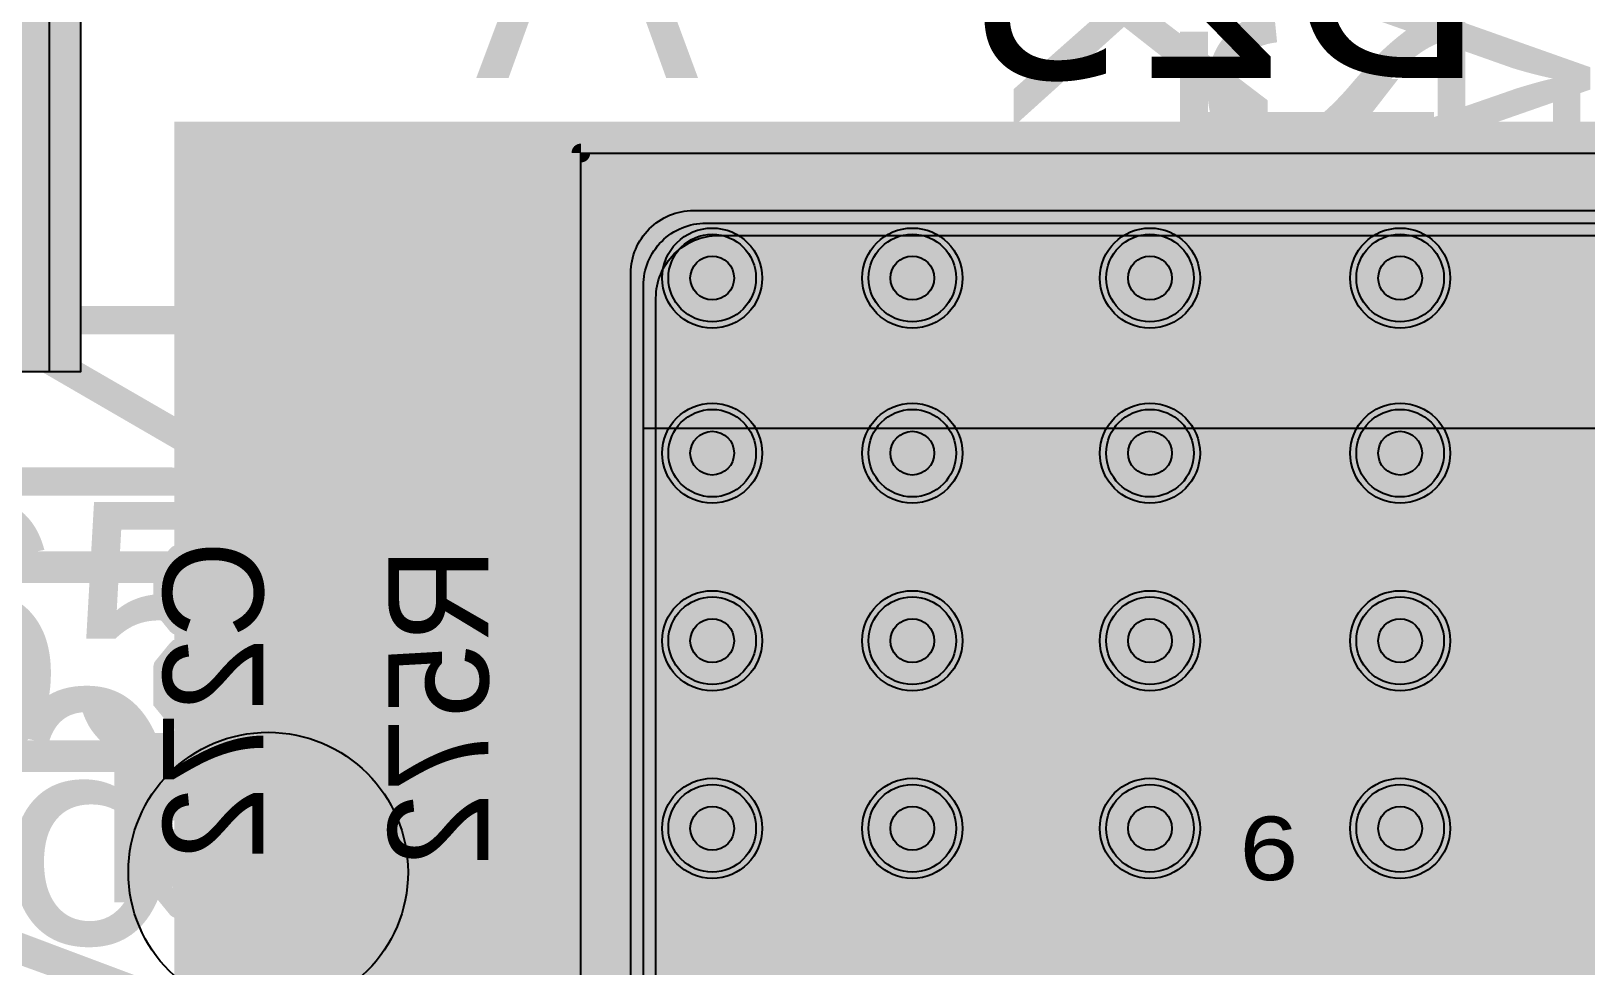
# Model space of a CAD drawing. Extents: x -28 to 199, y -61 to 255.
# Drawn here: x 21.35 to 33.79, y 210.5 to 217.97 of the extents above; entities that cross this region are included whole.
import ezdxf
from ezdxf.enums import TextEntityAlignment as Align

# ---------------------------------------------------------------- set-up
doc = ezdxf.new("R2010")
doc.units = 0
doc.header["$MEASUREMENT"] = 0
for name, color, linetype in [('ASSEMBLY_OUTLINES_BTM', 191, 'CONTINUOUS'), ('ASSEMBLY_OUTLINES_TOP', 102, 'CONTINUOUS'), ('ASSEMBLY_PART_NUMBERS_BTM', 191, 'CONTINUOUS'), ('ASSEMBLY_PART_NUMBERS_TOP', 102, 'CONTINUOUS'), ('ASSEMBLY_REF_DES_BTM', 191, 'CONTINUOUS'), ('DRILL_DRAWING', 21, 'CONTINUOUS'), ('GENERATED_SILKSCREEN_BTM', 255, 'CONTINUOUS'), ('PART_PADS_SMD_BTM', 10, 'CONTINUOUS'), ('PIN_NUMBERS_BTM', 8, 'CONTINUOUS'), ('PIN_NUMBERS_TOP', 8, 'CONTINUOUS'), ('PLACEMENT_OUTLINES_BTM', 222, 'CONTINUOUS'), ('PLANE_DATA_LAYER_2', 230, 'CONTINUOUS'), ('PLANE_DATA_LAYER_3', 81, 'CONTINUOUS'), ('PLANE_DATA_LAYER_TOP', 150, 'CONTINUOUS'), ('PLANE_SHAPES_LAYER_2', 230, 'CONTINUOUS'), ('PLANE_SHAPES_LAYER_3', 81, 'CONTINUOUS'), ('PLANE_SHAPES_LAYER_TOP', 150, 'CONTINUOUS'), ('SILKSCREEN_OUTLINES_BTM', 211, 'CONTINUOUS'), ('SILKSCREEN_REF_DES_BTM', 211, 'CONTINUOUS'), ('SOLDERMASK_PADS_BTM', 12, 'CONTINUOUS'), ('SOLDERPASTE_PADS_BTM', 12, 'CONTINUOUS'), ('TRACES_LAYER_BOTTOM', 10, 'CONTINUOUS'), ('VIA_HOLES_LAYER_2', 30, 'CONTINUOUS'), ('VIA_HOLES_LAYER_3', 30, 'CONTINUOUS'), ('VIA_HOLES_LAYER_BOTTOM', 30, 'CONTINUOUS'), ('VIA_HOLES_LAYER_TOP', 30, 'CONTINUOUS'), ('VIA_PADS_LAYER_2', 230, 'CONTINUOUS'), ('VIA_PADS_LAYER_3', 81, 'CONTINUOUS'), ('VIA_PADS_LAYER_BOTTOM', 10, 'CONTINUOUS'), ('VIA_PADS_LAYER_TOP', 150, 'CONTINUOUS')]:
    doc.layers.add(name, color=color, linetype=linetype)
doc.styles.add('COURIER_NEW', font='COUR.TTF')
doc.styles.add('VERDANA', font='verdana.TTF')
doc.styles.add('VERIBEST_GERBER_0', font='txt')

msp = doc.modelspace()

# ---------------------------------------------------------------- hatches: boundary and pattern name
at = {"layer": 'PLANE_DATA_LAYER_2'}
h = msp.add_hatch(color=256, dxfattribs=at)
h.paths.add_polyline_path([(41.75, 247.0762, -0.414213562373095), (41.6738, 247), (34.2809, 247, -0.414213562373095), (34.2047, 247.0762, -0.1307958477529878), (34.214781, 247.114078, 0.1307977825028739), (34.4, 247.809999), (34.4, 247.81, 0.9999999999999999), (31.6, 247.81), (31.6, 247.809999, 0.1307977825028742), (31.785219, 247.114078, -0.1307958477529818), (31.7953, 247.0762, -0.414213562373095), (31.7191, 247), (28.250008, 247, 0.414213562373095), (28.25, 246.999992), (28.25, 236.8262, -0.414213562373095), (28.1738, 236.75), (21.750008, 236.75, 0.414213562373095), (21.75, 236.749992), (21.75, 215.3262, -0.414213562373095), (21.6738, 215.25), (10.3262, 215.25, -0.414213562373095), (10.25, 215.3262), (10.25, 218.4238, -0.414213562373095), (10.3262, 218.5), (18.999992, 218.5, 0.414213562373095), (19, 218.500008), (19, 245.951731, -0.2172281016350346), (19.026232, 246.00926, 0.4559799258002442), (19.026232, 246.99074, -0.2172281016350346), (19, 247.048269), (19, 252.999992, 0.414213562373095), (18.999992, 253), (8.3262, 253, -0.414213562373095), (8.25, 253.0762), (8.25, 253.9238, -0.414213562373095), (8.3262, 254), (33.1738, 254, -0.414213562373095), (33.25, 253.9238), (33.25, 250.000008, 0.414213562373095), (33.250008, 250), (35.499121, 250, -0.816242622145859), (35.529028, 249.853714, 4.891402619281545), (36.470972, 249.853714, -0.816242622145859), (36.500879, 250), (38.499121, 250, -0.816242622145859), (38.529028, 249.853714, 4.891402619281545), (39.470972, 249.853714, -0.816242622145859), (39.500879, 250), (41.499121, 250, -0.816242622145859), (41.529028, 249.853714, 0.7138330854382425), (41.693277, 247.589862, -0.3403824249061749), (41.75, 247.516193)], flags=0)
h.paths.add_polyline_path([(12.5, 216.75, -0.9999999999999999), (15, 216.75, -0.9999999999999999)], flags=0)
h.paths.add_polyline_path([(23, 245.25, -0.9999999999999999), (25.5, 245.25, -0.9999999999999999)], flags=0)
at = {"layer": 'PLANE_DATA_LAYER_3'}
h = msp.add_hatch(color=256, dxfattribs=at)
h.paths.add_polyline_path([(43.5, 247.0762, -0.414213562373095), (43.4238, 247), (34.2809, 247, -0.414213562373095), (34.2047, 247.0762, -0.1307958477529878), (34.214781, 247.114078, 0.1307977825028739), (34.4, 247.809999), (34.4, 247.81, 0.9999999999999999), (31.6, 247.81), (31.6, 247.809999, 0.1307977825028742), (31.785219, 247.114078, -0.1307958477529818), (31.7953, 247.0762, -0.414213562373095), (31.7191, 247), (28.250008, 247, 0.414213562373095), (28.25, 246.999992), (28.25, 236.8262, -0.414213562373095), (28.1738, 236.75), (21.500008, 236.75, 0.414213562373095), (21.5, 236.749992), (21.5, 215.3262, -0.414213562373095), (21.4238, 215.25), (10.3262, 215.25, -0.414213562373095), (10.25, 215.3262), (10.25, 218.4238, -0.414213562373095), (10.3262, 218.5), (18.999992, 218.5, 0.414213562373095), (19, 218.500008), (19, 245.951731, -0.2172281016350346), (19.026232, 246.00926, 0.4559799258002442), (19.026232, 246.99074, -0.2172281016350346), (19, 247.048269), (19, 253.9238, -0.414213562373095), (19.0762, 254), (33.4238, 254, -0.414213562373095), (33.5, 253.9238), (33.5, 250.000008, 0.414213562373095), (33.500008, 250), (35.499121, 250, -0.816242622145859), (35.529028, 249.853714, 4.891402619281545), (36.470972, 249.853714, -0.816242622145859), (36.500879, 250), (38.499121, 250, -0.816242622145859), (38.529028, 249.853714, 4.891402619281545), (39.470972, 249.853714, -0.816242622145859), (39.500879, 250), (41.499121, 250, -0.816242622145859), (41.529028, 249.853714, 4.891402619281545), (42.470972, 249.853714, -0.816242622145859), (42.500879, 250), (43.4238, 250, -0.414213562373095), (43.5, 249.9238)], flags=0)
h.paths.add_polyline_path([(12.5, 216.75, -0.9999999999999999), (15, 216.75, -0.9999999999999999)], flags=0)
h.paths.add_polyline_path([(23, 245.25, -0.9999999999999999), (25.5, 245.25, -0.9999999999999999)], flags=0)
at = {"layer": 'PLANE_DATA_LAYER_TOP'}
h = msp.add_hatch(color=256, dxfattribs=at)
h.paths.add_polyline_path([(80, 232.365844, -0.1989099556854013), (79.977682, 232.311963), (76.210945, 228.545226, -0.1989133663345171), (76.157063, 228.522908), (59.914305, 228.522908, -0.198913366334503), (59.860423, 228.545226), (59.320177, 229.085472, 0.1989122151386104), (58.966624, 229.231919), (50.250273, 229.231919, 0.0837973501695308), (50.086168, 229.204221, -0.0837986131993937), (50.061158, 229.2), (49.753893, 229.2, -0.1385740107174436), (49.714013, 229.211269, 1.0804036103222296), (49.168413, 228.146495, -0.8191892513054791), (49.139002, 228), (48.689638, 228, -0.1756631756824748), (48.640808, 228.017701, 0.3625092994040223), (47.359192, 228.017701, -0.1756631756824748), (47.310362, 228), (47.000008, 228, 0.414213562373095), (47, 227.999992), (47, 225.568799, -0.1989099556854013), (46.977682, 225.514918), (45.792168, 224.329403, 0.1989122151386141), (45.645721, 223.97585), (45.645721, 222.741241, -0.7495331930101992), (45.505318, 222.700199, 3.4209104294883637), (45.505318, 221.299801, -0.7495331930101992), (45.645721, 221.258759), (45.645721, 216.903659, 0.1989122151386141), (45.792168, 216.550106), (46.977682, 215.364592, -0.1989099556853327), (47, 215.310711), (47, 208.3262, -0.414213562373095), (46.9238, 208.25), (40.250008, 208.25, 0.414213562373095), (40.25, 208.249992), (40.25, 207.509818, -0.1989099556853327), (40.227682, 207.455937), (39.293327, 206.521582, -0.1630063276675114), (39.250007, 206.5, 0.3431077501110799), (39.25, 206.499993, -0.163006327667525), (39.228418, 206.456673), (39.204184, 206.432439, 0.1989122151386036), (39.057737, 206.078886), (39.057737, 199.827847, -0.1989099556853499), (39.035419, 199.773966), (38.237431, 198.975978, -0.1989133663344342), (38.183549, 198.95366), (34.8262, 198.95366, -0.414213562373095), (34.75, 199.02986), (34.75, 206.499992, 0.414213562373095), (34.749992, 206.5), (34.317913, 206.5, -0.1960198588118564), (34.264635, 206.521722, 0.1960197135562124), (33.95, 206.65), (31.85, 206.65, 0.1960197135562153), (31.535365, 206.521722, -0.1960198588118564), (31.482087, 206.5), (30.017913, 206.5, -0.1960198588118564), (29.964635, 206.521722, 0.1960197135562153), (29.65, 206.65), (27.55, 206.65, 0.1960197135562138), (27.235365, 206.521722, -0.196019858811865), (27.182087, 206.5), (26.0762, 206.5, -0.414213562373095), (26, 206.5762), (26, 209.249992, 0.414213562373095), (25.999992, 209.25), (22.5762, 209.25, -0.414213562373095), (22.5, 209.3262), (22.5, 217.1738, -0.414213562373095), (22.5762, 217.25), (40.249992, 217.25, 0.414213562373095), (40.25, 217.250008), (40.25, 235.6738, -0.414213562373095), (40.3262, 235.75), (40.926501, 235.75, -0.3936083065980414), (41.00251, 235.679195, 0.9315311087574788), (42.99749, 235.679195, -0.3936083065980414), (43.073499, 235.75), (45.676501, 235.75, -0.3936083065980414), (45.75251, 235.679195, 0.9315311087574788), (47.74749, 235.679195, -0.3936083065980414), (47.823499, 235.75), (54.749992, 235.75, 0.414213562373095), (54.75, 235.750008), (54.75, 253.9238, -0.414213562373095), (54.8262, 254), (76.4238, 254, -0.414213562373095), (76.5, 253.9238), (76.5, 245.000008, 0.414213562373095), (76.500008, 245), (76.9238, 245, -0.414213562373095), (77, 244.9238), (77, 243.738669, -0.1989099556853327), (76.977682, 243.684788), (75.896687, 242.603793, -0.138572885290835), (75.860519, 242.583563, 0.3470511284967585), (75.4, 242.000001), (75.4, 241.999997, 0.8890740124386082), (76.583563, 241.860519, -0.1385728852907777), (76.603793, 241.896687), (77.853553, 243.146447, 0.1989122151386141), (78, 243.5), (78, 244.9238, -0.414213562373095), (78.0762, 245), (79.9238, 245, -0.414213562373095), (80, 244.9238)], flags=0)
h.paths.add_polyline_path([(43.11, 211.84, -0.9999999999999999), (45.709999999999994, 211.84, -0.9999999999999999)], flags=0)
h.paths.add_polyline_path([(43.11, 232.16, -0.9999999999999999), (45.709999999999994, 232.16, -0.9999999999999999)], flags=0)
h.paths.add_polyline_path([(70.36, 251.16, -0.9999999999999999), (72.96, 251.16, -0.9999999999999999)], flags=0)
h.paths.add_polyline_path([(75.85382, 232.201656, 1.5269321533254407), (77.798344, 234.14618, -0.3083936079367561), (77.75, 234.217106), (77.75, 236.85, 0.1989122151386141), (77.603553, 237.203553), (74.003793, 240.803313, -0.1385728852908702), (73.983563, 240.839481, 0.5290192293501887), (73.056188, 241.191725, -0.5447508126718748), (72.937635, 241.2401, 0.9111800432088785), (70.36, 241), (70.36, 240.999999, 0.7658860095707771), (72.783466, 240.345916, -0.5447523950639244), (72.911374, 240.351799, 0.1812054976169237), (73.260519, 240.116437, -0.1385728852908801), (73.296687, 240.096207), (76.727682, 236.665212, -0.1989099556853327), (76.75, 236.611331), (76.75, 234.217106, -0.3083936079367562), (76.701656, 234.14618, 0.2085264349626477), (75.85382, 233.298344, -0.30839360793669), (75.782894, 233.25), (73.57, 233.25, 0.1989122151386067), (73.216447, 233.103553), (72.190166, 232.077272, -0.292650029123305), (72.109912, 232.059663, 4.55738777888818), (72.879663, 231.289912, -0.0885792902101388), (72.874954, 231.316284), (72.874954, 231.316285, -0.1989099556854013), (72.897272, 231.370166), (73.754788, 232.227682, -0.1989133663345172), (73.80867, 232.25), (75.782894, 232.25, -0.30839360793669)], flags=0)
h = msp.add_hatch(color=256, dxfattribs=at)
h.paths.add_polyline_path([(43.5, 247.0762, -0.414213562373095), (43.4238, 247), (34.2809, 247, -0.414213562373095), (34.2047, 247.0762, -0.1307958477529878), (34.214781, 247.114078, 0.1307977825028739), (34.4, 247.809999), (34.4, 247.81, 0.9999999999999999), (31.6, 247.81), (31.6, 247.809999, 0.1307977825028742), (31.785219, 247.114078, -0.1307958477529818), (31.7953, 247.0762, -0.414213562373095), (31.7191, 247), (28.250008, 247, 0.414213562373095), (28.25, 246.999992), (28.25, 236.8262, -0.414213562373095), (28.1738, 236.75), (21.500008, 236.75, 0.414213562373095), (21.5, 236.749992), (21.5, 215.3262, -0.414213562373095), (21.4238, 215.25), (10.3262, 215.25, -0.414213562373095), (10.25, 215.3262), (10.25, 218.4238, -0.414213562373095), (10.3262, 218.5), (18.999992, 218.5, 0.414213562373095), (19, 218.500008), (19, 246.019917, -0.199968907865633), (19.022538, 246.074017, 0.416593850249483), (19.022538, 246.925983, -0.199968907865633), (19, 246.980083), (19, 249.9238, -0.414213562373095), (19.0762, 250), (35.645373, 250, -0.414213562373095), (35.721573, 249.9238, -0.3306629527582211), (35.667411, 249.850856, 6.7676794137703995), (36.332589, 249.850856, -0.3306629527582209), (36.278427, 249.9238, -0.414213562373095), (36.354627, 250), (38.645373, 250, -0.414213562373095), (38.721573, 249.9238, -0.3306629527582211), (38.667411, 249.850856, 6.7676794137703995), (39.332589, 249.850856, -0.3306629527582209), (39.278427, 249.9238, -0.414213562373095), (39.354627, 250), (41.645373, 250, -0.414213562373095), (41.721573, 249.9238, -0.3306629527582211), (41.667411, 249.850856, 6.7676794137703995), (42.332589, 249.850856, -0.3306629527582209), (42.278427, 249.9238, -0.414213562373095), (42.354627, 250), (43.4238, 250, -0.414213562373095), (43.5, 249.9238)], flags=0)
h.paths.add_polyline_path([(12.5, 216.75, -0.9999999999999999), (15, 216.75, -0.9999999999999999)], flags=0)
h.paths.add_polyline_path([(23, 245.25, -0.9999999999999999), (25.5, 245.25, -0.9999999999999999)], flags=0)
at = {"layer": 'PLANE_SHAPES_LAYER_2'}
msp.add_hatch(color=256, dxfattribs=at).paths.add_polyline_path([(26, 236.75), (21.75, 236.75), (21.75, 215.25), (10.25, 215.25), (10.25, 218.5), (19, 218.5), (19, 254), (26, 254)], flags=0)
h = msp.add_hatch(color=256, dxfattribs=at)
h.paths.add_polyline_path([(169.5, 129.25), (149.5, 129.25), (142.25, 122), (142.25, 90.5), (147.5, 90.5), (147.5, 80), (154, 80), (154, 69.25), (131.75, 69.25), (131.75, 73.25), (121.25, 73.25), (121.25, 81), (110.5, 81), (110.5, 125.75), (106.5, 125.75), (106.5, 128.75), (93.5, 128.75), (93.5, 120.25), (91.75, 120.25), (91.75, 121.5), (80, 121.5), (80, 118.25), (73.25, 118.25), (73.25, 124.5), (67.5, 124.5), (67.5, 128), (57.75, 128), (57.75, 120.25), (55.25, 120.25), (55.25, 121.5), (47.5, 121.5), (47.5, 119), (35, 119), (35, 134.75), (32.75, 134.75), (32.75, 159.75), (29.25, 159.75), (29.25, 175.25), (22.5, 175.25), (22.5, 195.25), (17.25, 195.25), (17.25, 198), (22.5, 198), (22.5, 216.5), (40.25, 216.5), (40.25, 235.5), (54.5, 235.5), (54.5, 254), (87.25, 254), (87.25, 236.25), (86.25, 236.25), (86.25, 228.75), (81, 228.75), (81, 218.75), (95.25, 218.75), (95.25, 194.5), (87, 194.5), (87, 172), (131.1, 172), (131.1, 208.75), (115.5, 208.75), (115.5, 213.75), (106.75, 213.75), (106.75, 218.75), (110.25, 222.25), (110.25, 226.25), (142.5, 226.25), (142.5, 221.5), (160.5, 221.5), (160.5, 240.75), (169.5, 240.75)])
h.paths.add_polyline_path([(35.5, 149.5), (41.75, 149.5), (41.75, 152), (39.25, 152), (39.25, 154), (37.75, 154), (37.75, 152), (35.5, 152)], flags=16)
h.paths.add_polyline_path([(37.5, 125.75), (37.5, 128.75), (42.75, 128.75), (42.75, 125.75)], flags=16)
h.paths.add_polyline_path([(52, 127.75), (52, 130.75), (54.25, 130.75), (54.25, 127.75)], flags=16)
h.paths.add_polyline_path([(50.75, 219.5), (50.75, 226.5), (71.75, 226.5), (71.75, 219.5)], flags=16)
h.paths.add_polyline_path([(66.5, 150.75), (66.5, 177.5), (72.25, 177.5), (72.25, 150.75)], flags=16)
h.paths.add_polyline_path([(47.25, 185.25), (73, 185.25), (73, 188.25), (70.25, 188.25), (70.25, 191), (47.25, 191)], flags=16)
h.paths.add_polyline_path([(84.5, 208), (84.5, 212.75), (85, 212.75), (85, 208)], flags=16)
h.paths.add_polyline_path([(61.5, 137.25), (87.75, 137.25), (87.75, 140.5), (84.75, 140.5), (84.75, 143), (61.5, 143)], flags=16)
h.paths.add_polyline_path([(88.75, 127), (88.75, 130), (91, 130), (91, 127)], flags=16)
h.paths.add_polyline_path([(85.5, 130.25), (85.5, 132.5), (91, 132.5), (91, 130.25)], flags=16)
h.paths.add_polyline_path([(108.75, 142.25), (135.75, 142.25), (135.75, 145.75), (132.25, 145.75), (132.25, 149), (108.75, 149)], flags=16)
h.paths.add_polyline_path([(114.25, 126.75), (140.75, 126.75), (140.75, 129.75), (137.25, 129.75), (137.25, 133), (114.25, 133)], flags=16)
h.paths.add_polyline_path([(155.25, 180.25), (166.25, 180.25), (166.25, 186.25), (152.25, 186.25), (152.25, 183), (155.25, 183)], flags=16)
at = {"layer": 'PLANE_SHAPES_LAYER_3'}
msp.add_hatch(color=256, dxfattribs=at).paths.add_polyline_path([(28.25, 236.75), (21.5, 236.75), (21.5, 215.25), (10.25, 215.25), (10.25, 218.5), (19, 218.5), (19, 254), (28.25, 254)], flags=0)
h = msp.add_hatch(color=256, dxfattribs=at)
h.paths.add_polyline_path([(169.5, 129.25), (149.5, 129.25), (142.25, 122), (142.25, 90.5), (147.5, 90.5), (147.5, 80), (154, 80), (154, 69.25), (131.75, 69.25), (131.75, 73.25), (121.25, 73.25), (121.25, 81), (110.5, 81), (110.5, 125.75), (106.5, 125.75), (106.5, 128.75), (93.5, 128.75), (93.5, 120.25), (91.75, 120.25), (91.75, 121.5), (80, 121.5), (80, 118.25), (73.25, 118.25), (73.25, 124.5), (67.5, 124.5), (67.5, 127.75), (58.25, 127.75), (58.25, 130.25), (88.75, 130.25), (88.75, 127), (91, 127), (91, 132.5), (55, 132.5), (55, 131.25), (52, 131.25), (52, 127.75), (55, 127.75), (55, 127.25), (57.75, 127.25), (57.75, 120.25), (55.25, 120.25), (55.25, 121.5), (47.5, 121.5), (47.5, 119), (35, 119), (35, 134.75), (32.75, 134.75), (32.75, 159.75), (29.25, 159.75), (29.25, 175.25), (22.5, 175.25), (22.5, 195.25), (17.25, 195.25), (17.25, 198), (22.5, 198), (22.5, 216.5), (40.25, 216.5), (40.25, 235.5), (54.5, 235.5), (54.5, 254), (87.25, 254), (87.25, 236.25), (86.25, 236.25), (86.25, 228.75), (81, 228.75), (81, 218.75), (95.25, 218.75), (95.25, 194.5), (87, 194.5), (87, 172), (131.1, 172), (131.1, 208.75), (115.5, 208.75), (115.5, 213.75), (106.75, 213.75), (106.75, 218.75), (110.25, 222.25), (110.25, 226.25), (142.5, 226.25), (142.5, 221.5), (160.5, 221.5), (160.5, 240.75), (169.5, 240.75)])
h.paths.add_polyline_path([(35.5, 149.5), (41.75, 149.5), (41.75, 152), (39.25, 152), (39.25, 154), (37.75, 154), (37.75, 152), (35.5, 152)], flags=16)
h.paths.add_polyline_path([(37.5, 125.75), (37.5, 128.75), (42.75, 128.75), (42.75, 125.75)], flags=16)
h.paths.add_polyline_path([(50.75, 219.5), (50.75, 226.5), (71.75, 226.5), (71.75, 219.5)], flags=16)
h.paths.add_polyline_path([(66.5, 150.75), (66.5, 177.5), (72.25, 177.5), (72.25, 150.75)], flags=16)
h.paths.add_polyline_path([(47.25, 185.25), (73, 185.25), (73, 188.25), (70.25, 188.25), (70.25, 191), (47.25, 191)], flags=16)
h.paths.add_polyline_path([(84.5, 208), (84.5, 212.75), (85, 212.75), (85, 208)], flags=16)
h.paths.add_polyline_path([(61.5, 137.25), (87.75, 137.25), (87.75, 140.5), (84.75, 140.5), (84.75, 143), (61.5, 143)], flags=16)
h.paths.add_polyline_path([(108.75, 142.25), (135.75, 142.25), (135.75, 145.75), (132.25, 145.75), (132.25, 149), (108.75, 149)], flags=16)
h.paths.add_polyline_path([(114.25, 126.75), (140.75, 126.75), (140.75, 129.75), (137.25, 129.75), (137.25, 133), (114.25, 133)], flags=16)
h.paths.add_polyline_path([(155.25, 180.25), (166.25, 180.25), (166.25, 186.25), (152.25, 186.25), (152.25, 183), (155.25, 183)], flags=16)
at = {"layer": 'PLANE_SHAPES_LAYER_TOP'}
msp.add_hatch(color=256, dxfattribs=at).paths.add_polyline_path([(26, 236.75), (21.5, 236.75), (21.5, 215.25), (10.25, 215.25), (10.25, 218.5), (19, 218.5), (19, 250), (26, 250)], flags=0)
at = {"layer": 'VIA_HOLES_LAYER_2'}
h = msp.add_hatch(color=256, dxfattribs=at)
edge = h.paths.add_edge_path()
edge.add_arc((26.8, 216), 0.175, 0, 360)
h = msp.add_hatch(color=256, dxfattribs=at)
edge = h.paths.add_edge_path()
edge.add_arc((28.4, 216), 0.175, 0, 360)
h = msp.add_hatch(color=256, dxfattribs=at)
edge = h.paths.add_edge_path()
edge.add_arc((30.3, 216), 0.175, 0, 360)
h = msp.add_hatch(color=256, dxfattribs=at)
edge = h.paths.add_edge_path()
edge.add_arc((32.3, 216), 0.175, 0, 360)
h = msp.add_hatch(color=256, dxfattribs=at)
edge = h.paths.add_edge_path()
edge.add_arc((26.8, 214.6), 0.175, 0, 360)
h = msp.add_hatch(color=256, dxfattribs=at)
edge = h.paths.add_edge_path()
edge.add_arc((28.4, 214.6), 0.175, 0, 360)
h = msp.add_hatch(color=256, dxfattribs=at)
edge = h.paths.add_edge_path()
edge.add_arc((30.3, 214.6), 0.175, 0, 360)
h = msp.add_hatch(color=256, dxfattribs=at)
edge = h.paths.add_edge_path()
edge.add_arc((32.3, 214.6), 0.175, 0, 360)
h = msp.add_hatch(color=256, dxfattribs=at)
edge = h.paths.add_edge_path()
edge.add_arc((26.8, 213.1), 0.175, 0, 360)
h = msp.add_hatch(color=256, dxfattribs=at)
edge = h.paths.add_edge_path()
edge.add_arc((28.4, 213.1), 0.175, 0, 360)
h = msp.add_hatch(color=256, dxfattribs=at)
edge = h.paths.add_edge_path()
edge.add_arc((30.3, 213.1), 0.175, 0, 360)
h = msp.add_hatch(color=256, dxfattribs=at)
edge = h.paths.add_edge_path()
edge.add_arc((32.3, 213.1), 0.175, 0, 360)
h = msp.add_hatch(color=256, dxfattribs=at)
edge = h.paths.add_edge_path()
edge.add_arc((26.8, 211.6), 0.175, 0, 360)
h = msp.add_hatch(color=256, dxfattribs=at)
edge = h.paths.add_edge_path()
edge.add_arc((28.4, 211.6), 0.175, 0, 360)
h = msp.add_hatch(color=256, dxfattribs=at)
edge = h.paths.add_edge_path()
edge.add_arc((30.3, 211.6), 0.175, 0, 360)
h = msp.add_hatch(color=256, dxfattribs=at)
edge = h.paths.add_edge_path()
edge.add_arc((32.3, 211.6), 0.175, 0, 360)
at = {"layer": 'VIA_HOLES_LAYER_3'}
h = msp.add_hatch(color=256, dxfattribs=at)
edge = h.paths.add_edge_path()
edge.add_arc((26.8, 216), 0.175, 0, 360)
h = msp.add_hatch(color=256, dxfattribs=at)
edge = h.paths.add_edge_path()
edge.add_arc((28.4, 216), 0.175, 0, 360)
h = msp.add_hatch(color=256, dxfattribs=at)
edge = h.paths.add_edge_path()
edge.add_arc((30.3, 216), 0.175, 0, 360)
h = msp.add_hatch(color=256, dxfattribs=at)
edge = h.paths.add_edge_path()
edge.add_arc((32.3, 216), 0.175, 0, 360)
h = msp.add_hatch(color=256, dxfattribs=at)
edge = h.paths.add_edge_path()
edge.add_arc((26.8, 214.6), 0.175, 0, 360)
h = msp.add_hatch(color=256, dxfattribs=at)
edge = h.paths.add_edge_path()
edge.add_arc((28.4, 214.6), 0.175, 0, 360)
h = msp.add_hatch(color=256, dxfattribs=at)
edge = h.paths.add_edge_path()
edge.add_arc((30.3, 214.6), 0.175, 0, 360)
h = msp.add_hatch(color=256, dxfattribs=at)
edge = h.paths.add_edge_path()
edge.add_arc((32.3, 214.6), 0.175, 0, 360)
h = msp.add_hatch(color=256, dxfattribs=at)
edge = h.paths.add_edge_path()
edge.add_arc((26.8, 213.1), 0.175, 0, 360)
h = msp.add_hatch(color=256, dxfattribs=at)
edge = h.paths.add_edge_path()
edge.add_arc((28.4, 213.1), 0.175, 0, 360)
h = msp.add_hatch(color=256, dxfattribs=at)
edge = h.paths.add_edge_path()
edge.add_arc((30.3, 213.1), 0.175, 0, 360)
h = msp.add_hatch(color=256, dxfattribs=at)
edge = h.paths.add_edge_path()
edge.add_arc((32.3, 213.1), 0.175, 0, 360)
h = msp.add_hatch(color=256, dxfattribs=at)
edge = h.paths.add_edge_path()
edge.add_arc((26.8, 211.6), 0.175, 0, 360)
h = msp.add_hatch(color=256, dxfattribs=at)
edge = h.paths.add_edge_path()
edge.add_arc((28.4, 211.6), 0.175, 0, 360)
h = msp.add_hatch(color=256, dxfattribs=at)
edge = h.paths.add_edge_path()
edge.add_arc((30.3, 211.6), 0.175, 0, 360)
h = msp.add_hatch(color=256, dxfattribs=at)
edge = h.paths.add_edge_path()
edge.add_arc((32.3, 211.6), 0.175, 0, 360)
at = {"layer": 'VIA_HOLES_LAYER_BOTTOM'}
h = msp.add_hatch(color=256, dxfattribs=at)
edge = h.paths.add_edge_path()
edge.add_arc((26.8, 216), 0.175, 0, 360)
h = msp.add_hatch(color=256, dxfattribs=at)
edge = h.paths.add_edge_path()
edge.add_arc((28.4, 216), 0.175, 0, 360)
h = msp.add_hatch(color=256, dxfattribs=at)
edge = h.paths.add_edge_path()
edge.add_arc((30.3, 216), 0.175, 0, 360)
h = msp.add_hatch(color=256, dxfattribs=at)
edge = h.paths.add_edge_path()
edge.add_arc((32.3, 216), 0.175, 0, 360)
h = msp.add_hatch(color=256, dxfattribs=at)
edge = h.paths.add_edge_path()
edge.add_arc((26.8, 214.6), 0.175, 0, 360)
h = msp.add_hatch(color=256, dxfattribs=at)
edge = h.paths.add_edge_path()
edge.add_arc((28.4, 214.6), 0.175, 0, 360)
h = msp.add_hatch(color=256, dxfattribs=at)
edge = h.paths.add_edge_path()
edge.add_arc((30.3, 214.6), 0.175, 0, 360)
h = msp.add_hatch(color=256, dxfattribs=at)
edge = h.paths.add_edge_path()
edge.add_arc((32.3, 214.6), 0.175, 0, 360)
h = msp.add_hatch(color=256, dxfattribs=at)
edge = h.paths.add_edge_path()
edge.add_arc((26.8, 213.1), 0.175, 0, 360)
h = msp.add_hatch(color=256, dxfattribs=at)
edge = h.paths.add_edge_path()
edge.add_arc((28.4, 213.1), 0.175, 0, 360)
h = msp.add_hatch(color=256, dxfattribs=at)
edge = h.paths.add_edge_path()
edge.add_arc((30.3, 213.1), 0.175, 0, 360)
h = msp.add_hatch(color=256, dxfattribs=at)
edge = h.paths.add_edge_path()
edge.add_arc((32.3, 213.1), 0.175, 0, 360)
h = msp.add_hatch(color=256, dxfattribs=at)
edge = h.paths.add_edge_path()
edge.add_arc((26.8, 211.6), 0.175, 0, 360)
h = msp.add_hatch(color=256, dxfattribs=at)
edge = h.paths.add_edge_path()
edge.add_arc((28.4, 211.6), 0.175, 0, 360)
h = msp.add_hatch(color=256, dxfattribs=at)
edge = h.paths.add_edge_path()
edge.add_arc((30.3, 211.6), 0.175, 0, 360)
h = msp.add_hatch(color=256, dxfattribs=at)
edge = h.paths.add_edge_path()
edge.add_arc((32.3, 211.6), 0.175, 0, 360)
at = {"layer": 'VIA_HOLES_LAYER_TOP'}
h = msp.add_hatch(color=256, dxfattribs=at)
edge = h.paths.add_edge_path()
edge.add_arc((26.8, 216), 0.175, 0, 360)
h = msp.add_hatch(color=256, dxfattribs=at)
edge = h.paths.add_edge_path()
edge.add_arc((28.4, 216), 0.175, 0, 360)
h = msp.add_hatch(color=256, dxfattribs=at)
edge = h.paths.add_edge_path()
edge.add_arc((30.3, 216), 0.175, 0, 360)
h = msp.add_hatch(color=256, dxfattribs=at)
edge = h.paths.add_edge_path()
edge.add_arc((32.3, 216), 0.175, 0, 360)
h = msp.add_hatch(color=256, dxfattribs=at)
edge = h.paths.add_edge_path()
edge.add_arc((26.8, 214.6), 0.175, 0, 360)
h = msp.add_hatch(color=256, dxfattribs=at)
edge = h.paths.add_edge_path()
edge.add_arc((28.4, 214.6), 0.175, 0, 360)
h = msp.add_hatch(color=256, dxfattribs=at)
edge = h.paths.add_edge_path()
edge.add_arc((30.3, 214.6), 0.175, 0, 360)
h = msp.add_hatch(color=256, dxfattribs=at)
edge = h.paths.add_edge_path()
edge.add_arc((32.3, 214.6), 0.175, 0, 360)
h = msp.add_hatch(color=256, dxfattribs=at)
edge = h.paths.add_edge_path()
edge.add_arc((26.8, 213.1), 0.175, 0, 360)
h = msp.add_hatch(color=256, dxfattribs=at)
edge = h.paths.add_edge_path()
edge.add_arc((28.4, 213.1), 0.175, 0, 360)
h = msp.add_hatch(color=256, dxfattribs=at)
edge = h.paths.add_edge_path()
edge.add_arc((30.3, 213.1), 0.175, 0, 360)
h = msp.add_hatch(color=256, dxfattribs=at)
edge = h.paths.add_edge_path()
edge.add_arc((32.3, 213.1), 0.175, 0, 360)
h = msp.add_hatch(color=256, dxfattribs=at)
edge = h.paths.add_edge_path()
edge.add_arc((26.8, 211.6), 0.175, 0, 360)
h = msp.add_hatch(color=256, dxfattribs=at)
edge = h.paths.add_edge_path()
edge.add_arc((28.4, 211.6), 0.175, 0, 360)
h = msp.add_hatch(color=256, dxfattribs=at)
edge = h.paths.add_edge_path()
edge.add_arc((30.3, 211.6), 0.175, 0, 360)
h = msp.add_hatch(color=256, dxfattribs=at)
edge = h.paths.add_edge_path()
edge.add_arc((32.3, 211.6), 0.175, 0, 360)

# ---------------------------------------------------------------- linework, layer by layer
at = {"layer": 'ASSEMBLY_OUTLINES_BTM'}
msp.add_lwpolyline([(26.25, 206.5), (26.25, 214.8), (36.25, 214.8), (36.25, 206.5)], close=True, dxfattribs=at)
at = {"layer": 'ASSEMBLY_OUTLINES_TOP'}
msp.add_circle((23.25, 211.25), 1.118034, dxfattribs=at)
at = {"layer": 'GENERATED_SILKSCREEN_BTM'}
for points, const_width in [([(36.750005, 204.756176, 9.7912e-06), (36.749995, 204.756172), (36.749995, 216.999995), (25.750005, 216.999995), (25.750005, 204.750005), (27.185, 204.750005), (27.185, 204.749995), (25.75, 204.749995, -0.4142135624), (25.749995, 204.75), (25.749995, 217, -0.4142135624), (25.75, 217.000005), (36.75, 217.000005, -0.4142135624), (36.750005, 217), (36.750005, 204.756176)], 0.15), ([(36.750005, 204.75, -0.4142135624), (36.75, 204.749995), (35.29, 204.749995), (35.29, 204.750005), (36.749995, 204.750005), (36.749995, 216.999995), (25.750005, 216.999995), (25.750005, 204.750005), (27.21, 204.750005), (27.21, 204.749995), (25.75, 204.749995, -0.4142135624), (25.749995, 204.75), (25.749995, 217, -0.4142135624), (25.75, 217.000005), (36.75, 217.000005, -0.4142135624), (36.750005, 217), (36.750005, 204.75)], 0.1)]:
    msp.add_lwpolyline(points, format="xyb", dxfattribs=dict(at, const_width=const_width))
at = {"layer": 'GENERATED_SILKSCREEN_BTM', "const_width": 0.15}
for points in [[(23.2036, 213.6504), (23.094, 213.7848), (23.0916, 213.7888), (23.0884, 213.7896), (23.0852, 213.7912), (23.0812, 213.792), (22.5324, 213.792), (22.5284, 213.7912), (22.5252, 213.7896), (22.5236, 213.788), (22.522, 213.7872), (22.5196, 213.7848), (22.41, 213.6504), (22.4092, 213.648), (22.4084, 213.6456), (22.4076, 213.6448), (22.4068, 213.6416), (22.4068, 213.372), (22.4076, 213.368), (22.4084, 213.3664), (22.4092, 213.364), (22.41, 213.3616), (22.5196, 213.2264), (22.5236, 213.2232), (22.53, 213.2216), (22.534, 213.2224), (22.5388, 213.224), (22.542, 213.2264), (22.5452, 213.2304), (22.5476, 213.2344), (22.5484, 213.2384), (22.5484, 213.2424), (22.546, 213.2456), (22.4396, 213.3776), (22.4396, 213.636), (22.5404, 213.7592), (23.0732, 213.7592), (23.174, 213.636), (23.174, 213.3776), (23.0676, 213.2456), (23.066, 213.2424), (23.0652, 213.2384), (23.066, 213.2344), (23.0684, 213.2304), (23.0716, 213.2264), (23.0756, 213.224), (23.0796, 213.2224), (23.0852, 213.2216), (23.09, 213.2232), (23.094, 213.2264), (23.2036, 213.3616), (23.2052, 213.3648), (23.206, 213.3656), (23.206, 213.368), (23.2068, 213.3688), (23.2068, 213.3696), (23.2068, 213.372), (23.2068, 213.6416), (23.206, 213.6448), (23.2052, 213.648), (23.2036, 213.6504)], [(24.5108, 213.1756), (24.5092, 213.1732), (24.5052, 213.1724), (24.5012, 213.17), (24.4972, 213.17), (24.3324, 213.17), (24.3284, 213.17), (24.326, 213.1724), (24.3236, 213.1724), (24.3228, 213.1732), (24.322, 213.174), (24.3196, 213.1756), (24.21, 213.3116), (24.2084, 213.3156), (24.2076, 213.318), (24.2068, 213.322), (24.2068, 213.7252), (24.2084, 213.7324), (24.2124, 213.7364), (24.2172, 213.7412), (24.2228, 213.7428), (24.9908, 213.7428), (24.9972, 213.7412), (25.0012, 213.7372), (25.0036, 213.7324), (25.0044, 213.7268), (25.0036, 213.7204), (25.0012, 213.7148), (24.9972, 213.7108), (24.9908, 213.7092), (24.6228, 213.7092), (24.6228, 213.3332), (24.9956, 213.202), (25.0012, 213.1988), (25.0044, 213.1932), (25.0052, 213.1868), (25.0036, 213.182), (25.0012, 213.1772), (24.9964, 213.1732), (24.9916, 213.1708), (24.9852, 213.1724), (24.6124, 213.3036), (24.5108, 213.1756)], [(24.2396, 213.7092), (24.2396, 213.326), (24.3404, 213.202), (24.4892, 213.202), (24.5908, 213.326), (24.5908, 213.7092), (24.2396, 213.7092)], [(22.41, 212.6064), (22.5196, 212.472), (22.5236, 212.4696), (22.5268, 212.4688), (22.5292, 212.4672), (22.5324, 212.4664), (22.642, 212.4664), (22.6444, 212.4672), (22.65, 212.4688), (22.654, 212.4696), (22.6556, 212.472), (23.0884, 213.0048), (23.174, 213.0048), (23.174, 212.4824), (23.1756, 212.4768), (23.1788, 212.472), (23.1844, 212.4696), (23.1908, 212.4688), (23.1964, 212.4696), (23.202, 212.472), (23.2052, 212.4768), (23.2068, 212.4824), (23.2068, 213.0216), (23.2052, 213.028), (23.2012, 213.032), (23.1972, 213.036), (23.1908, 213.0376), (23.0812, 213.0376), (23.0788, 213.0368), (23.0732, 213.0352), (23.0708, 213.0336), (23.0692, 213.032), (23.0676, 213.0304), (22.634, 212.4984), (22.5404, 212.4984), (22.4396, 212.6232), (22.4396, 212.8816), (22.546, 213.012), (22.5476, 213.0176), (22.5468, 213.0224), (22.5444, 213.028), (22.5396, 213.0312), (22.5348, 213.0344), (22.5292, 213.0352), (22.5236, 213.0344), (22.5196, 213.0304), (22.41, 212.896), (22.4092, 212.8928), (22.4084, 212.8904), (22.4076, 212.8896), (22.4068, 212.8864), (22.4068, 212.6168), (22.4076, 212.6136), (22.4076, 212.6128), (22.4084, 212.612), (22.4092, 212.6096), (22.41, 212.6064)], [(24.482, 212.8356), (24.4828, 212.8388), (24.4836, 212.8412), (24.4852, 212.8444), (24.5732, 212.9532), (24.2396, 212.9532), (24.2396, 212.4308), (24.238, 212.4252), (24.2348, 212.4204), (24.2292, 212.418), (24.2236, 212.4172), (24.2172, 212.418), (24.2116, 212.4204), (24.2084, 212.4252), (24.2068, 212.4308), (24.2068, 212.9708), (24.2084, 212.9764), (24.2124, 212.9804), (24.2172, 212.9852), (24.2228, 212.9868), (24.6076, 212.9868), (24.6132, 212.986), (24.6172, 212.9836), (24.6196, 212.9804), (24.6212, 212.9748), (24.6228, 212.9708), (24.6236, 212.9676), (24.6228, 212.9636), (24.6204, 212.9604), (24.514, 212.83), (24.514, 212.5716), (24.6156, 212.4468), (24.8732, 212.4468), (24.9732, 212.5716), (24.9732, 212.83), (24.8676, 212.9604), (24.8652, 212.966), (24.8652, 212.9708), (24.8684, 212.9756), (24.8724, 212.9804), (24.878, 212.9836), (24.8836, 212.9844), (24.8868, 212.9844), (24.8892, 212.9836), (24.8932, 212.9796), (25.0036, 212.8444), (25.0052, 212.842), (25.0052, 212.8388), (25.0068, 212.8356), (25.0068, 212.566), (25.0068, 212.5636), (25.006, 212.5628), (25.006, 212.562), (25.0052, 212.5604), (25.0052, 212.5588), (25.0036, 212.5556), (24.8932, 212.4204), (24.8908, 212.418), (24.8892, 212.4172), (24.8844, 212.4156), (24.8812, 212.4148), (24.6076, 212.4148), (24.6044, 212.4156), (24.5996, 212.4172), (24.598, 212.4172), (24.5972, 212.418), (24.5956, 212.4196), (24.594, 212.4204), (24.4852, 212.5556), (24.4836, 212.5596), (24.4828, 212.562), (24.482, 212.566), (24.482, 212.8356)], [(23.1828, 212.1712), (23.1884, 212.1728), (23.194, 212.172), (23.1988, 212.168), (23.202, 212.164), (23.2036, 212.1584), (23.2044, 212.1528), (23.202, 212.148), (23.198, 212.144), (22.4308, 211.7128), (22.4268, 211.7112), (22.4236, 211.7112), (22.4204, 211.7112), (22.4172, 211.7128), (22.4124, 211.7152), (22.4092, 211.7184), (22.4076, 211.7224), (22.4068, 211.7264), (22.4068, 212.2664), (22.4084, 212.272), (22.4124, 212.276), (22.4172, 212.2792), (22.4236, 212.28), (22.4292, 212.2792), (22.4348, 212.276), (22.4388, 212.272), (22.4396, 212.2664), (22.4396, 211.7536), (23.1828, 212.1712)], [(24.9828, 212.1196), (24.9884, 212.1212), (24.994, 212.1204), (24.9988, 212.1164), (25.002, 212.1124), (25.0036, 212.1068), (25.0044, 212.1012), (25.002, 212.0964), (24.998, 212.0924), (24.2308, 211.6612), (24.2268, 211.6596), (24.2236, 211.6596), (24.2204, 211.6596), (24.2172, 211.6612), (24.2124, 211.6636), (24.2092, 211.6668), (24.2076, 211.6708), (24.2068, 211.6748), (24.2068, 212.2148), (24.2084, 212.2204), (24.2124, 212.2244), (24.2172, 212.2276), (24.2236, 212.2284), (24.2292, 212.2276), (24.2348, 212.2244), (24.2388, 212.2204), (24.2396, 212.2148), (24.2396, 211.702), (24.9828, 212.1196)], [(22.41, 211.0944), (22.5196, 210.96), (22.5236, 210.9576), (22.5268, 210.9568), (22.5292, 210.9552), (22.5324, 210.9544), (22.642, 210.9544), (22.6444, 210.9552), (22.65, 210.9568), (22.654, 210.9576), (22.6556, 210.96), (23.0884, 211.4928), (23.174, 211.4928), (23.174, 210.9704), (23.1756, 210.9648), (23.1788, 210.96), (23.1844, 210.9576), (23.1908, 210.9568), (23.1964, 210.9576), (23.202, 210.96), (23.2052, 210.9648), (23.2068, 210.9704), (23.2068, 211.5096), (23.2052, 211.516), (23.2012, 211.52), (23.1972, 211.524), (23.1908, 211.5256), (23.0812, 211.5256), (23.0788, 211.5248), (23.0732, 211.5232), (23.0708, 211.5216), (23.0692, 211.52), (23.0676, 211.5184), (22.634, 210.9864), (22.5404, 210.9864), (22.4396, 211.1112), (22.4396, 211.3696), (22.546, 211.5), (22.5476, 211.5056), (22.5468, 211.5104), (22.5444, 211.516), (22.5396, 211.5192), (22.5348, 211.5224), (22.5292, 211.5232), (22.5236, 211.5224), (22.5196, 211.5184), (22.41, 211.384), (22.4092, 211.3808), (22.4084, 211.3784), (22.4076, 211.3776), (22.4068, 211.3744), (22.4068, 211.1048), (22.4076, 211.1016), (22.4076, 211.1008), (22.4084, 211.1), (22.4092, 211.0976), (22.41, 211.0944)], [(24.21, 211.0428), (24.3196, 210.9084), (24.3236, 210.906), (24.3268, 210.9052), (24.3292, 210.9036), (24.3324, 210.9028), (24.442, 210.9028), (24.4444, 210.9036), (24.45, 210.9052), (24.454, 210.906), (24.4556, 210.9084), (24.8884, 211.4412), (24.974, 211.4412), (24.974, 210.9188), (24.9756, 210.9132), (24.9788, 210.9084), (24.9844, 210.906), (24.9908, 210.9052), (24.9964, 210.906), (25.002, 210.9084), (25.0052, 210.9132), (25.0068, 210.9188), (25.0068, 211.458), (25.0052, 211.4644), (25.0012, 211.4684), (24.9972, 211.4724), (24.9908, 211.474), (24.8812, 211.474), (24.8788, 211.4732), (24.8732, 211.4716), (24.8708, 211.47), (24.8692, 211.4684), (24.8676, 211.4668), (24.434, 210.9348), (24.3404, 210.9348), (24.2396, 211.0596), (24.2396, 211.318), (24.346, 211.4484), (24.3476, 211.454), (24.3468, 211.4588), (24.3444, 211.4644), (24.3396, 211.4676), (24.3348, 211.4708), (24.3292, 211.4716), (24.3236, 211.4708), (24.3196, 211.4668), (24.21, 211.3324), (24.2092, 211.3292), (24.2084, 211.3268), (24.2076, 211.326), (24.2068, 211.3228), (24.2068, 211.0532), (24.2076, 211.05), (24.2076, 211.0492), (24.2084, 211.0484), (24.2092, 211.046), (24.21, 211.0428)]]:
    msp.add_lwpolyline(points, dxfattribs=at)
at = {"layer": 'PART_PADS_SMD_BTM'}
msp.add_lwpolyline([(36.25, 206.94, -0.4142135624), (35.75, 206.44), (26.75, 206.44, -0.4142135624), (26.25, 206.94), (26.25, 215.94, -0.4142135624), (26.75, 216.44), (35.75, 216.44, -0.4142135624), (36.25, 215.94)], format="xyb", close=True, dxfattribs=at)
at = {"layer": 'PLACEMENT_OUTLINES_BTM'}
for points in [[(25.75, 204.75), (25.75, 217), (36.75, 217), (36.75, 204.75)], [(26.25, 206.5), (26.25, 214.8), (36.25, 214.8), (36.25, 206.5)]]:
    msp.add_lwpolyline(points, close=True, dxfattribs=at)
at = {"layer": 'PLANE_SHAPES_LAYER_2'}
msp.add_lwpolyline([(26, 236.75), (21.75, 236.75), (21.75, 215.25), (10.25, 215.25), (10.25, 218.5), (19, 218.5), (19, 254), (26, 254)], close=True, dxfattribs=at)
at = {"layer": 'PLANE_SHAPES_LAYER_3'}
msp.add_lwpolyline([(28.25, 236.75), (21.5, 236.75), (21.5, 215.25), (10.25, 215.25), (10.25, 218.5), (19, 218.5), (19, 254), (28.25, 254)], close=True, dxfattribs=at)
at = {"layer": 'PLANE_SHAPES_LAYER_TOP'}
msp.add_lwpolyline([(26, 236.75), (21.5, 236.75), (21.5, 215.25), (10.25, 215.25), (10.25, 218.5), (19, 218.5), (19, 250), (26, 250)], close=True, dxfattribs=at)
msp.add_solid([(22.5, 209.25), (40.25, 209.25), (22.5, 217.25), (40.25, 217.25)], dxfattribs=at)
at = {"layer": 'SILKSCREEN_OUTLINES_BTM', "const_width": 0.1}
msp.add_lwpolyline([(25.75, 204.75), (25.75, 217), (36.75, 217), (36.75, 204.75)], close=True, dxfattribs=at)
at = {"layer": 'SILKSCREEN_OUTLINES_BTM'}
msp.add_lwpolyline([(25.75, 204.75), (25.75, 217), (36.75, 217), (36.75, 204.75)], close=True, dxfattribs=at)
at = {"layer": 'SOLDERMASK_PADS_BTM'}
msp.add_lwpolyline([(36.35, 206.84, -0.4142135624), (35.85, 206.34), (26.65, 206.34, -0.4142135624), (26.15, 206.84), (26.15, 216.04, -0.4142135624), (26.65, 216.54), (35.85, 216.54, -0.4142135624), (36.35, 216.04)], format="xyb", close=True, dxfattribs=at)
at = {"layer": 'SOLDERPASTE_PADS_BTM'}
msp.add_lwpolyline([(36.15, 207.04, -0.4142135624), (35.65, 206.54), (26.85, 206.54, -0.4142135624), (26.35, 207.04), (26.35, 215.84, -0.4142135624), (26.85, 216.34), (35.65, 216.34, -0.4142135624), (36.15, 215.84)], format="xyb", close=True, dxfattribs=at)
at = {"layer": 'TRACES_LAYER_BOTTOM'}
for points, const_width in [([(26.8, 216), (28.3, 214.5), (28.4, 214.6)], 0.5), ([(28.4, 216), (29.8, 214.6)], 0.5), ([(30.3, 216), (31.05, 215.25), (31.25, 215.25)], 0.254), ([(31.25, 215.25), (31.75, 215.25), (32.5, 216)], 0.254), ([(32.3, 216), (32.5, 216)], 0.254), ([(32.5, 216), (34.2, 216)], 0.254), ([(31.25, 214.6), (31.25, 215.25)], 0.5), ([(26.8, 214.6), (28.4, 213)], 0.5), ([(29.8, 214.6), (28.4, 214.6)], 0.5), ([(30.3, 214.6), (29.8, 214.6)], 0.5), ([(30.3, 214.6), (31.25, 214.6)], 0.5), ([(31.25, 214.6), (32.3, 214.6)], 0.5), ([(31.25, 213.1), (31.25, 214.6)], 0.5), ([(34.2, 214.6), (32.3, 214.6)], 0.5), ([(28.4, 213.1), (28.4, 213)], 0.5), ([(30.3, 213.1), (31.25, 213.1)], 0.5), ([(31.25, 213.1), (32.3, 213.1)], 0.5), ([(31.25, 211.44), (31.25, 213.1)], 0.5), ([(26.8, 213.1), (27.96, 211.94), (27.96, 211.44)], 0.254), ([(32.64, 211.44), (34.2, 213)], 0.5), ([(29.66, 211.44), (29.66, 211.74), (28.4, 213)], 0.254), ([(27.96, 211.44), (27.8, 211.6), (26.8, 211.6)], 0.5), ([(27.96, 211.44), (28.12, 211.6), (28.4, 211.6)], 0.5), ([(30.3, 211.6), (30.3, 211.44)], 0.5), ([(31.25, 211.44), (31.41, 211.6), (32.3, 211.6)], 0.5), ([(32.3, 211.6), (32.46, 211.44), (32.64, 211.44)], 0.5), ([(28.5, 210), (28.5, 211.44), (28.4, 211.54), (28.4, 211.6)], 0.254), ([(28.4, 211.6), (29.5, 211.6), (29.66, 211.44)], 0.254), ([(26.8, 210), (27.96, 211.16), (27.96, 211.44)], 0.5), ([(30.3, 211.44), (29.66, 211.44)], 0.5), ([(31.25, 211.44), (30.3, 211.44)], 0.5), ([(31.25, 211.44), (31.25, 210.95)], 0.5), ([(32.64, 211.44), (34.14, 211.44)], 0.5), ([(30.3, 210), (31.25, 210.95)], 0.5), ([(31.25, 210.95), (31.35, 210.95), (32.3, 210)], 0.5), ([(31.25, 210.95), (31.25, 209.35)], 0.5)]:
    msp.add_lwpolyline(points, dxfattribs=dict(at, const_width=const_width))
at = {"layer": 'VIA_HOLES_LAYER_2'}
for centre in [(26.8, 216), (28.4, 216), (30.3, 216), (32.3, 216), (26.8, 214.6), (28.4, 214.6), (30.3, 214.6), (32.3, 214.6), (26.8, 213.1), (28.4, 213.1), (30.3, 213.1), (32.3, 213.1), (26.8, 211.6), (28.4, 211.6), (30.3, 211.6), (32.3, 211.6)]:
    msp.add_circle(centre, 0.175, dxfattribs=at)
at = {"layer": 'VIA_HOLES_LAYER_3'}
for centre in [(26.8, 216), (28.4, 216), (30.3, 216), (32.3, 216), (26.8, 214.6), (28.4, 214.6), (30.3, 214.6), (32.3, 214.6), (26.8, 213.1), (28.4, 213.1), (30.3, 213.1), (32.3, 213.1), (26.8, 211.6), (28.4, 211.6), (30.3, 211.6), (32.3, 211.6)]:
    msp.add_circle(centre, 0.175, dxfattribs=at)
at = {"layer": 'VIA_HOLES_LAYER_BOTTOM'}
for centre in [(26.8, 216), (28.4, 216), (30.3, 216), (32.3, 216), (26.8, 214.6), (28.4, 214.6), (30.3, 214.6), (32.3, 214.6), (26.8, 213.1), (28.4, 213.1), (30.3, 213.1), (32.3, 213.1), (26.8, 211.6), (28.4, 211.6), (30.3, 211.6), (32.3, 211.6)]:
    msp.add_circle(centre, 0.175, dxfattribs=at)
at = {"layer": 'VIA_HOLES_LAYER_TOP'}
for centre in [(26.8, 216), (28.4, 216), (30.3, 216), (32.3, 216), (26.8, 214.6), (28.4, 214.6), (30.3, 214.6), (32.3, 214.6), (26.8, 213.1), (28.4, 213.1), (30.3, 213.1), (32.3, 213.1), (26.8, 211.6), (28.4, 211.6), (30.3, 211.6), (32.3, 211.6)]:
    msp.add_circle(centre, 0.175, dxfattribs=at)
at = {"layer": 'VIA_PADS_LAYER_2'}
for centre in [(26.8, 216), (28.4, 216), (30.3, 216), (32.3, 216), (26.8, 214.6), (28.4, 214.6), (30.3, 214.6), (32.3, 214.6), (26.8, 213.1), (28.4, 213.1), (30.3, 213.1), (32.3, 213.1), (26.8, 211.6), (28.4, 211.6), (30.3, 211.6), (32.3, 211.6)]:
    msp.add_circle(centre, 0.4, dxfattribs=at)
at = {"layer": 'VIA_PADS_LAYER_3'}
for centre in [(26.8, 216), (28.4, 216), (30.3, 216), (32.3, 216), (26.8, 214.6), (28.4, 214.6), (30.3, 214.6), (32.3, 214.6), (26.8, 213.1), (28.4, 213.1), (30.3, 213.1), (32.3, 213.1), (26.8, 211.6), (28.4, 211.6), (30.3, 211.6), (32.3, 211.6)]:
    msp.add_circle(centre, 0.4, dxfattribs=at)
at = {"layer": 'VIA_PADS_LAYER_BOTTOM'}
for centre in [(26.8, 216), (28.4, 216), (30.3, 216), (32.3, 216), (26.8, 214.6), (28.4, 214.6), (30.3, 214.6), (32.3, 214.6), (26.8, 213.1), (28.4, 213.1), (30.3, 213.1), (32.3, 213.1), (26.8, 211.6), (28.4, 211.6), (30.3, 211.6), (32.3, 211.6)]:
    msp.add_circle(centre, 0.35, dxfattribs=at)
at = {"layer": 'VIA_PADS_LAYER_TOP'}
for centre in [(26.8, 216), (28.4, 216), (30.3, 216), (32.3, 216), (26.8, 214.6), (28.4, 214.6), (30.3, 214.6), (32.3, 214.6), (26.8, 213.1), (28.4, 213.1), (30.3, 213.1), (32.3, 213.1), (26.8, 211.6), (28.4, 211.6), (30.3, 211.6), (32.3, 211.6)]:
    msp.add_circle(centre, 0.35, dxfattribs=at)

# ---------------------------------------------------------------- texts
at = {"layer": 'ASSEMBLY_PART_NUMBERS_BTM', "style": 'VERIBEST_GERBER_0', "text_generation_flag": 2}
for s, p in [('NLFV32T-1R0M-EF', (31.79, 236.25)), ('ERJ-8GEYJ103V', (31.71, 232.5)), ('ERJ-3EKF10R7V', (29.21, 228.25)), ('NLFV32T-1R0M-EF', (30.54, 228)), ('C3225X7S1H106M250AB', (30.79, 221.75)), ('NLFV32T-1R0M-EF', (21.04, 216))]:
    msp.add_text(s, height=2.032, rotation=90, dxfattribs=at).set_placement(p, align=Align.TOP_LEFT)
msp.add_text('GRM32DR71E106KA12L', height=2.032, dxfattribs=at).set_placement((43.75, 212.71), align=Align.TOP_LEFT)
at = {"layer": 'ASSEMBLY_PART_NUMBERS_TOP', "style": 'VERIBEST_GERBER_0'}
msp.add_text('MAL214658471E3', height=2.032, dxfattribs=at).set_placement((10, 214.21), align=Align.TOP_LEFT)
at = {"layer": 'ASSEMBLY_REF_DES_BTM', "style": 'VERDANA', "text_generation_flag": 2}
msp.add_text('D25', height=1.5, dxfattribs=at).set_placement((33, 219.1), align=Align.TOP_LEFT)
at = {"layer": 'DRILL_DRAWING', "style": 'VERIBEST_GERBER_0'}
for p in [(25.8, 218.6), (26.8, 216), (28.4, 216), (30.3, 216), (32.3, 216), (34.2, 216), (26.8, 214.6), (28.4, 214.6), (30.3, 214.6), (32.3, 214.6), (34.2, 214.6), (26.8, 213.1), (28.4, 213.1), (30.3, 213.1), (32.3, 213.1), (34.2, 213.1), (26.8, 211.6), (28.4, 211.6), (30.3, 211.6), (32.3, 211.6), (34.2, 211.6), (26.8, 210), (28.5, 210), (30.3, 210), (32.3, 210), (34.2, 210), (23.7, 209.6)]:
    msp.add_text('A', height=2, dxfattribs=at).set_placement(p, align=Align.MIDDLE_CENTER)
at = {"layer": 'PIN_NUMBERS_BTM', "style": 'COURIER_NEW'}
msp.add_text('6', height=0.508, dxfattribs=at).set_placement((31.25, 211.44), align=Align.MIDDLE_CENTER)
at = {"layer": 'PIN_NUMBERS_TOP', "style": 'COURIER_NEW'}
msp.add_text('6', height=0.508, dxfattribs=at).set_placement((31.25, 211.44), align=Align.MIDDLE_CENTER)
at = {"layer": 'SILKSCREEN_REF_DES_BTM', "style": 'VERIBEST_GERBER_0', "text_generation_flag": 2}
for s, p in [('C272', (22.41, 213.9)), ('R572', (24.21, 213.85))]:
    msp.add_text(s, height=0.8, rotation=90, dxfattribs=at).set_placement(p, align=Align.TOP_LEFT)

doc.saveas('drawing.dxf')
